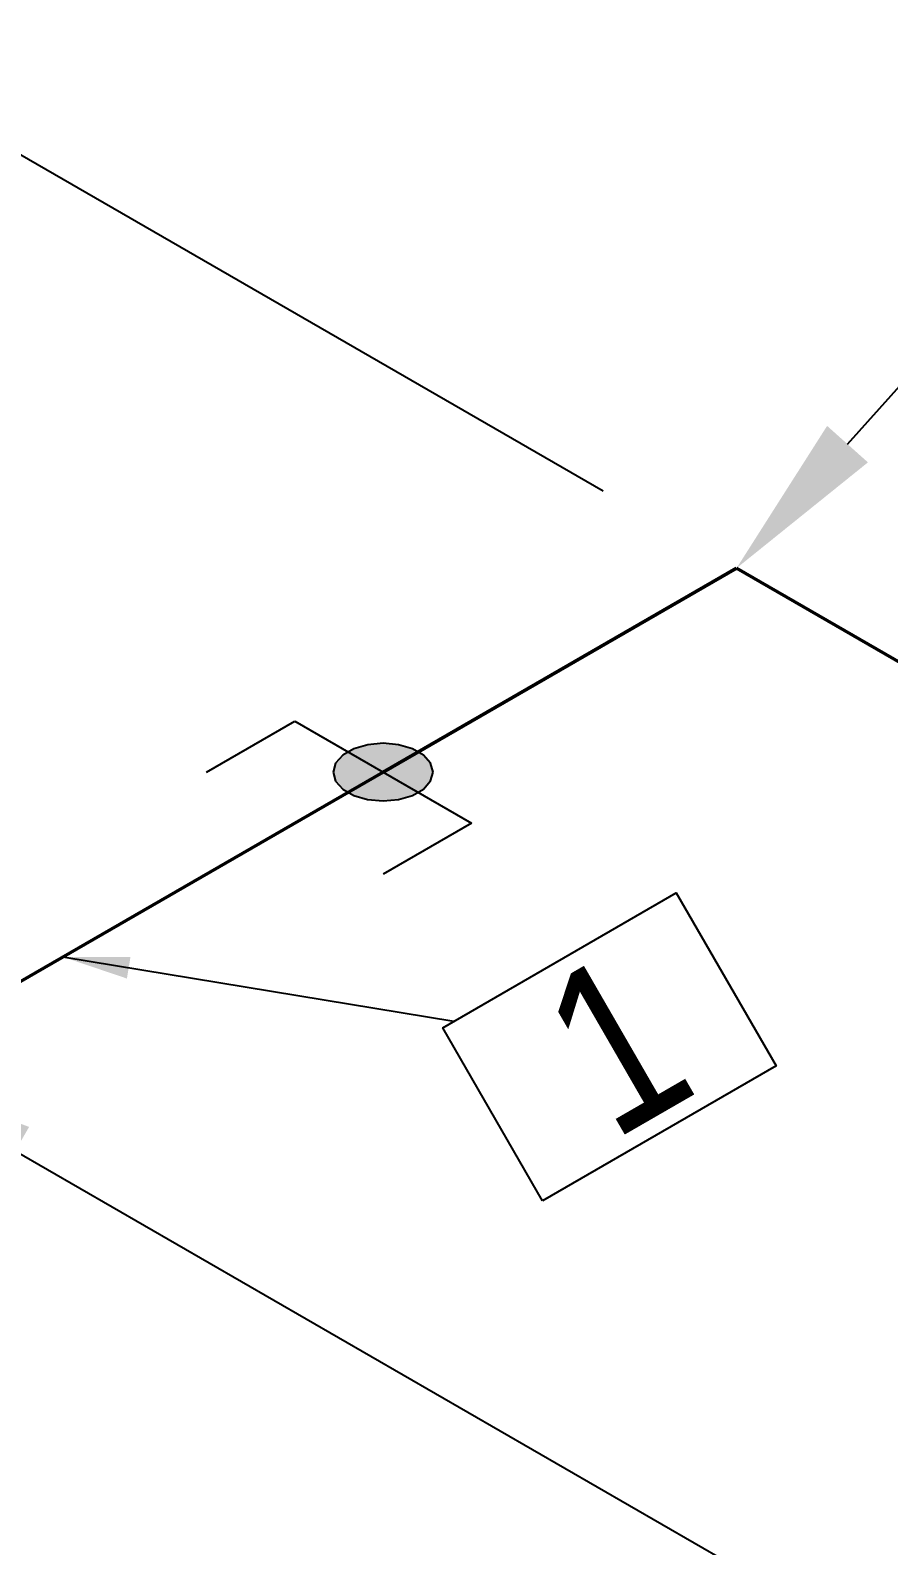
# Model space of a CAD drawing. Header units: millimetres. Extents: x 0 to 594, y 0 to 420.
# Drawn here: x 240.31 to 253.19, y 251.4 to 274.15 of the extents above; entities that cross this region are included whole.
import ezdxf
from ezdxf import colors
from ezdxf.entities.mleader import LeaderData, LeaderLine
from ezdxf.enums import TextEntityAlignment as Align
from ezdxf.math import Vec2, Vec3

# ---------------------------------------------------------------- set-up
doc = ezdxf.new("R2010")
doc.units = ezdxf.units.MM
doc.header["$LTSCALE"] = 0.25
for name, color, linetype in [('용접', 1, 'Continuous'), ('주석', 7, 'Continuous'), ('치수', 1, 'Continuous')]:
    doc.layers.add(name, color=color, linetype=linetype)
doc.layers.add('파이프 작은 보어', color=30, linetype='Continuous', lineweight=50)
doc.styles.add('AdskIsoAnnotation', font='arial.ttf', dxfattribs={"width": 0.8, "height": 1})
doc.styles.add('AdskIsoMetric', font='arial.ttf', dxfattribs={"width": 0.8, "height": 2.5})
doc.styles.add('AdskIsoMetric-30', font='arial.ttf', dxfattribs={"width": 0.8, "height": 2.5})
doc.styles.add('AdskIsoMetric30', font='arial.ttf', dxfattribs={"width": 0.8, "oblique": 30, "height": 2.5})
doc.styles.get("Standard").update_dxf_attribs({"font": 'arial.ttf'})
doc.dimstyles.new('AdskIsoMetric', dxfattribs={"dimtxt": 2.5, "dimasz": 2.5, "dimexe": 1, "dimexo": 2, "dimgap": 0.8, "dimtad": 1, "dimdec": 0, "dimrnd": 1, "dimzin": 0, "dimdsep": 46, "dimtxsty": 'AdskIsoMetric', "dimcen": 0, "dimclrt": 7, "dimadec": 0, "dimazin": 0, "dimtfac": 1, "dimtdec": 0, "dimtmove": 1, "dimatfit": 3, "dimfxl": 0, "dimfrac": 2, "dimtolj": 1, "dimtzin": 0, "dimarcsym": 0})

# ---------------------------------------------------------------- blocks, each defined once
blk = doc.blocks.new('*D65')
at = {"layer": 'Defpoints', "color": 0}
for p in [(250.907, 266.077), (301.073, 237.113), (288.083, 229.613)]:
    blk.add_point(p, dxfattribs=at)
at = {"layer": '치수', "color": 0, "lineweight": -2}
blk.add_line((240.081, 257.327), (285.918, 230.863), dxfattribs=at)
at = {"layer": '치수', "color": 0}
for points in [[(240.29, 257.688), (239.873, 256.966), (237.916, 258.577)], [(286.126, 231.224), (285.71, 230.502), (288.083, 229.613)]]:
    blk.add_solid(points, dxfattribs=at)
at = {"layer": '치수', "color": 7, "insert": (265.266, 245.403), "char_height": 2.5, "attachment_point": 5, "rotation": 330, "style": 'AdskIsoMetric30'}
blk.add_mtext('\\A1;20437', dxfattribs=at)
blk = doc.blocks.new('*D66')
at = {"layer": 'Defpoints', "color": 0}
for p in [(237.916, 273.577), (250.907, 266.077), (231.127, 254.657)]:
    blk.add_point(p, dxfattribs=at)
at = {"layer": '치수', "color": 0, "lineweight": -2}
for p, q in [((248.907, 267.232), (236.916, 274.154)), ((220.302, 263.407), (235.751, 272.327))]:
    blk.add_line(p, q, dxfattribs=at)
at = {"layer": '치수', "color": 0}
for points in [[(235.543, 272.688), (235.959, 271.966), (237.916, 273.577)], [(220.093, 263.768), (220.51, 263.046), (218.137, 262.157)]]:
    blk.add_solid(points, dxfattribs=at)
at = {"layer": '치수', "color": 7, "insert": (225.76, 269.175), "char_height": 2.5, "attachment_point": 5, "rotation": 30, "style": 'AdskIsoMetric-30'}
blk.add_mtext('\\A1;4024', dxfattribs=at)
blk = doc.blocks.new('엘보우-13-Iso2DSkew90')
at = {"color": 0, "linetype": 'ByBlock', "lineweight": -2, "extrusion": (-1.44746e-09, -0.816497, -0.57735)}
for p, q in [((-5.303, -3.062), (0, 0)), ((0, 0), (5.303, -3.062)), ((0, 0), (0, 0))]:
    blk.add_line(p, q, dxfattribs=at)
blk = doc.blocks.new('SocketWeld-2-IsoRight')
blk.add_hatch(color=256).paths.add_polyline_path([(0.0055, -0.0435), (0.0057, -0.0436), (0.006, -0.0436), (0.0062, -0.0436), (0.0064, -0.0437), (0.0066, -0.0437), (0.0068, -0.0438), (0.007, -0.0438), (0.0072, -0.0439), (0.0075, -0.0439), (0.0077, -0.0439), (0.0079, -0.044), (0.0081, -0.044), (0.0083, -0.0441), (0.0085, -0.0441), (0.0088, -0.0442), (0.009, -0.0442), (0.0092, -0.0443), (0.0094, -0.0443), (0.0096, -0.0443), (0.0098, -0.0444), (0.01, -0.0444), (0.0103, -0.0445), (0.0105, -0.0445), (0.0107, -0.0446), (0.0109, -0.0446), (0.0111, -0.0446), (0.0113, -0.0447), (0.0115, -0.0447), (0.0118, -0.0448), (0.012, -0.0448), (0.0122, -0.0449), (0.0124, -0.0449), (0.0126, -0.0449), (0.0128, -0.045), (0.013, -0.045), (0.0133, -0.0451), (0.0135, -0.0451), (0.0137, -0.0452), (0.0139, -0.0452), (0.0141, -0.0453), (0.0143, -0.0453), (0.0145, -0.0453), (0.0148, -0.0454), (0.015, -0.0454), (0.0152, -0.0455), (0.0154, -0.0455), (0.0156, -0.0456), (0.0158, -0.0456), (0.0161, -0.0456), (0.0161, -0.0456), (0.0162, -0.0456), (0.0164, -0.0455), (0.0166, -0.0455), (0.0168, -0.0455), (0.017, -0.0454), (0.0171, -0.0454), (0.0173, -0.0453), (0.0175, -0.0453), (0.0177, -0.0452), (0.0179, -0.0452), (0.0181, -0.0451), (0.0182, -0.0451), (0.0184, -0.045), (0.0186, -0.045), (0.0188, -0.0449), (0.019, -0.0449), (0.0192, -0.0448), (0.0193, -0.0448), (0.0195, -0.0447), (0.0197, -0.0447), (0.0199, -0.0446), (0.0201, -0.0446), (0.0203, -0.0445), (0.0204, -0.0445), (0.0206, -0.0444), (0.0208, -0.0444), (0.021, -0.0444), (0.0212, -0.0443), (0.0213, -0.0443), (0.0215, -0.0442), (0.0217, -0.0442), (0.0219, -0.0441), (0.0221, -0.0441), (0.0223, -0.044), (0.0224, -0.044), (0.0226, -0.0439), (0.0228, -0.0439), (0.023, -0.0438), (0.0232, -0.0438), (0.0234, -0.0437), (0.0235, -0.0437), (0.0237, -0.0436), (0.0239, -0.0436), (0.0241, -0.0435), (0.0243, -0.0435), (0.0245, -0.0434), (0.0246, -0.0434), (0.0248, -0.0433), (0.025, -0.0433), (0.025, -0.0433), (0.0251, -0.0432), (0.0253, -0.043), (0.0254, -0.0429), (0.0255, -0.0428), (0.0257, -0.0426), (0.0258, -0.0425), (0.0259, -0.0424), (0.0261, -0.0422), (0.0262, -0.0421), (0.0263, -0.042), (0.0265, -0.0418), (0.0266, -0.0417), (0.0267, -0.0416), (0.0269, -0.0414), (0.027, -0.0413), (0.0271, -0.0412), (0.0273, -0.041), (0.0274, -0.0409), (0.0275, -0.0408), (0.0277, -0.0406), (0.0278, -0.0405), (0.0279, -0.0403), (0.0281, -0.0402), (0.0282, -0.0401), (0.0283, -0.0399), (0.0284, -0.0398), (0.0286, -0.0397), (0.0287, -0.0395), (0.0288, -0.0394), (0.029, -0.0393), (0.0291, -0.0391), (0.0292, -0.039), (0.0294, -0.0389), (0.0295, -0.0387), (0.0296, -0.0386), (0.0298, -0.0385), (0.0299, -0.0383), (0.03, -0.0382), (0.0302, -0.0381), (0.0303, -0.0379), (0.0304, -0.0378), (0.0306, -0.0377), (0.0307, -0.0375), (0.0308, -0.0374), (0.031, -0.0373), (0.0311, -0.0371), (0.0312, -0.037), (0.0314, -0.0369), (0.0315, -0.0367), (0.0315, -0.0367), (0.0316, -0.0365), (0.0316, -0.0363), (0.0317, -0.0361), (0.0318, -0.0359), (0.0319, -0.0357), (0.0319, -0.0355), (0.032, -0.0353), (0.0321, -0.0351), (0.0321, -0.0349), (0.0322, -0.0346), (0.0323, -0.0344), (0.0323, -0.0342), (0.0324, -0.034), (0.0325, -0.0338), (0.0325, -0.0336), (0.0326, -0.0334), (0.0327, -0.0332), (0.0328, -0.033), (0.0328, -0.0328), (0.0329, -0.0326), (0.033, -0.0324), (0.033, -0.0322), (0.0331, -0.0319), (0.0332, -0.0317), (0.0332, -0.0315), (0.0333, -0.0313), (0.0334, -0.0311), (0.0335, -0.0309), (0.0335, -0.0307), (0.0336, -0.0305), (0.0337, -0.0303), (0.0337, -0.0301), (0.0338, -0.0299), (0.0339, -0.0297), (0.0339, -0.0295), (0.034, -0.0292), (0.0341, -0.029), (0.0342, -0.0288), (0.0342, -0.0286), (0.0343, -0.0284), (0.0344, -0.0282), (0.0344, -0.028), (0.0345, -0.0278), (0.0346, -0.0276), (0.0346, -0.0274), (0.0347, -0.0272), (0.0348, -0.027), (0.0349, -0.0268), (0.0349, -0.0265), (0.0349, -0.0265), (0.0349, -0.0263), (0.0349, -0.026), (0.0349, -0.0258), (0.0349, -0.0255), (0.0349, -0.0252), (0.0349, -0.025), (0.0349, -0.0247), (0.0349, -0.0245), (0.0349, -0.0242), (0.0349, -0.0239), (0.0349, -0.0237), (0.0349, -0.0234), (0.0349, -0.0232), (0.0349, -0.0229), (0.0349, -0.0226), (0.0349, -0.0224), (0.0349, -0.0221), (0.0349, -0.0219), (0.0349, -0.0216), (0.0349, -0.0213), (0.0349, -0.0211), (0.0349, -0.0208), (0.0349, -0.0206), (0.0349, -0.0203), (0.0349, -0.02), (0.0349, -0.0198), (0.0349, -0.0195), (0.0349, -0.0192), (0.0349, -0.019), (0.0349, -0.0187), (0.0349, -0.0185), (0.0349, -0.0182), (0.0349, -0.0179), (0.0349, -0.0177), (0.0349, -0.0174), (0.0349, -0.0172), (0.0349, -0.0169), (0.0349, -0.0166), (0.0349, -0.0164), (0.0349, -0.0161), (0.0349, -0.0159), (0.0349, -0.0156), (0.0349, -0.0153), (0.0349, -0.0151), (0.0349, -0.0148), (0.0349, -0.0146), (0.0349, -0.0143), (0.0349, -0.014), (0.0349, -0.0138), (0.0349, -0.0138), (0.0349, -0.0135), (0.0348, -0.0132), (0.0347, -0.0129), (0.0346, -0.0126), (0.0346, -0.0123), (0.0345, -0.012), (0.0344, -0.0118), (0.0344, -0.0115), (0.0343, -0.0112), (0.0342, -0.0109), (0.0342, -0.0106), (0.0341, -0.0103), (0.034, -0.01), (0.0339, -0.0097), (0.0339, -0.0095), (0.0338, -0.0092), (0.0337, -0.0089), (0.0337, -0.0086), (0.0336, -0.0083), (0.0335, -0.008), (0.0335, -0.0077), (0.0334, -0.0074), (0.0333, -0.0071), (0.0332, -0.0069), (0.0332, -0.0066), (0.0331, -0.0063), (0.033, -0.006), (0.033, -0.0057), (0.0329, -0.0054), (0.0328, -0.0051), (0.0328, -0.0048), (0.0327, -0.0046), (0.0326, -0.0043), (0.0325, -0.004), (0.0325, -0.0037), (0.0324, -0.0034), (0.0323, -0.0031), (0.0323, -0.0028), (0.0322, -0.0025), (0.0321, -0.0022), (0.0321, -0.002), (0.032, -0.0017), (0.0319, -0.0014), (0.0319, -0.0011), (0.0318, -0.0008), (0.0317, -0.0005), (0.0316, -0.0002), (0.0316, 0.0001), (0.0315, 0.0003), (0.0315, 0.0003), (0.0314, 0.0006), (0.0312, 0.0009), (0.0311, 0.0012), (0.031, 0.0015), (0.0308, 0.0018), (0.0307, 0.0021), (0.0306, 0.0024), (0.0304, 0.0026), (0.0303, 0.0029), (0.0302, 0.0032), (0.03, 0.0035), (0.0299, 0.0038), (0.0298, 0.0041), (0.0296, 0.0044), (0.0295, 0.0047), (0.0294, 0.0049), (0.0292, 0.0052), (0.0291, 0.0055), (0.029, 0.0058), (0.0288, 0.0061), (0.0287, 0.0064), (0.0286, 0.0067), (0.0284, 0.007), (0.0283, 0.0072), (0.0282, 0.0075), (0.0281, 0.0078), (0.0279, 0.0081), (0.0278, 0.0084), (0.0277, 0.0087), (0.0275, 0.009), (0.0274, 0.0093), (0.0273, 0.0095), (0.0271, 0.0098), (0.027, 0.0101), (0.0269, 0.0104), (0.0267, 0.0107), (0.0266, 0.011), (0.0265, 0.0113), (0.0263, 0.0116), (0.0262, 0.0118), (0.0261, 0.0121), (0.0259, 0.0124), (0.0258, 0.0127), (0.0257, 0.013), (0.0255, 0.0133), (0.0254, 0.0136), (0.0253, 0.0139), (0.0251, 0.0141), (0.025, 0.0144), (0.025, 0.0144), (0.0248, 0.0147), (0.0246, 0.015), (0.0245, 0.0152), (0.0243, 0.0155), (0.0241, 0.0157), (0.0239, 0.016), (0.0237, 0.0162), (0.0235, 0.0165), (0.0234, 0.0168), (0.0232, 0.017), (0.023, 0.0173), (0.0228, 0.0175), (0.0226, 0.0178), (0.0224, 0.0181), (0.0223, 0.0183), (0.0221, 0.0186), (0.0219, 0.0188), (0.0217, 0.0191), (0.0215, 0.0193), (0.0213, 0.0196), (0.0212, 0.0199), (0.021, 0.0201), (0.0208, 0.0204), (0.0206, 0.0206), (0.0204, 0.0209), (0.0203, 0.0212), (0.0201, 0.0214), (0.0199, 0.0217), (0.0197, 0.0219), (0.0195, 0.0222), (0.0193, 0.0225), (0.0192, 0.0227), (0.019, 0.023), (0.0188, 0.0232), (0.0186, 0.0235), (0.0184, 0.0237), (0.0182, 0.024), (0.0181, 0.0243), (0.0179, 0.0245), (0.0177, 0.0248), (0.0175, 0.025), (0.0173, 0.0253), (0.0171, 0.0256), (0.017, 0.0258), (0.0168, 0.0261), (0.0166, 0.0263), (0.0164, 0.0266), (0.0162, 0.0268), (0.0161, 0.0271), (0.0161, 0.0271), (0.0158, 0.0273), (0.0156, 0.0275), (0.0154, 0.0277), (0.0152, 0.0279), (0.015, 0.0281), (0.0148, 0.0283), (0.0145, 0.0285), (0.0143, 0.0287), (0.0141, 0.0289), (0.0139, 0.0292), (0.0137, 0.0294), (0.0135, 0.0296), (0.0133, 0.0298), (0.013, 0.03), (0.0128, 0.0302), (0.0126, 0.0304), (0.0124, 0.0306), (0.0122, 0.0308), (0.012, 0.031), (0.0118, 0.0312), (0.0115, 0.0314), (0.0113, 0.0316), (0.0111, 0.0318), (0.0109, 0.032), (0.0107, 0.0322), (0.0105, 0.0324), (0.0103, 0.0326), (0.01, 0.0328), (0.0098, 0.033), (0.0096, 0.0332), (0.0094, 0.0334), (0.0092, 0.0337), (0.009, 0.0339), (0.0088, 0.0341), (0.0085, 0.0343), (0.0083, 0.0345), (0.0081, 0.0347), (0.0079, 0.0349), (0.0077, 0.0351), (0.0075, 0.0353), (0.0072, 0.0355), (0.007, 0.0357), (0.0068, 0.0359), (0.0066, 0.0361), (0.0064, 0.0363), (0.0062, 0.0365), (0.006, 0.0367), (0.0057, 0.0369), (0.0055, 0.0371), (0.0055, 0.0371), (0.0053, 0.0373), (0.0051, 0.0374), (0.0049, 0.0375), (0.0046, 0.0377), (0.0044, 0.0378), (0.0042, 0.0379), (0.004, 0.038), (0.0037, 0.0382), (0.0035, 0.0383), (0.0033, 0.0384), (0.003, 0.0386), (0.0028, 0.0387), (0.0026, 0.0388), (0.0024, 0.039), (0.0021, 0.0391), (0.0019, 0.0392), (0.0017, 0.0393), (0.0015, 0.0395), (0.0012, 0.0396), (0.001, 0.0397), (0.0008, 0.0399), (0.0006, 0.04), (0.0003, 0.0401), (0.0001, 0.0403), (-0.0001, 0.0404), (-0.0003, 0.0405), (-0.0006, 0.0406), (-0.0008, 0.0408), (-0.001, 0.0409), (-0.0012, 0.041), (-0.0015, 0.0412), (-0.0017, 0.0413), (-0.0019, 0.0414), (-0.0021, 0.0416), (-0.0024, 0.0417), (-0.0026, 0.0418), (-0.0028, 0.042), (-0.003, 0.0421), (-0.0033, 0.0422), (-0.0035, 0.0423), (-0.0037, 0.0425), (-0.004, 0.0426), (-0.0042, 0.0427), (-0.0044, 0.0429), (-0.0046, 0.043), (-0.0049, 0.0431), (-0.0051, 0.0433), (-0.0053, 0.0434), (-0.0055, 0.0435), (-0.0055, 0.0435), (-0.0057, 0.0436), (-0.006, 0.0436), (-0.0062, 0.0436), (-0.0064, 0.0437), (-0.0066, 0.0437), (-0.0068, 0.0438), (-0.007, 0.0438), (-0.0072, 0.0439), (-0.0075, 0.0439), (-0.0077, 0.0439), (-0.0079, 0.044), (-0.0081, 0.044), (-0.0083, 0.0441), (-0.0085, 0.0441), (-0.0088, 0.0442), (-0.009, 0.0442), (-0.0092, 0.0443), (-0.0094, 0.0443), (-0.0096, 0.0443), (-0.0098, 0.0444), (-0.01, 0.0444), (-0.0103, 0.0445), (-0.0105, 0.0445), (-0.0107, 0.0446), (-0.0109, 0.0446), (-0.0111, 0.0446), (-0.0113, 0.0447), (-0.0115, 0.0447), (-0.0118, 0.0448), (-0.012, 0.0448), (-0.0122, 0.0449), (-0.0124, 0.0449), (-0.0126, 0.0449), (-0.0128, 0.045), (-0.013, 0.045), (-0.0133, 0.0451), (-0.0135, 0.0451), (-0.0137, 0.0452), (-0.0139, 0.0452), (-0.0141, 0.0453), (-0.0143, 0.0453), (-0.0145, 0.0453), (-0.0148, 0.0454), (-0.015, 0.0454), (-0.0152, 0.0455), (-0.0154, 0.0455), (-0.0156, 0.0456), (-0.0158, 0.0456), (-0.0161, 0.0456), (-0.0161, 0.0456), (-0.0162, 0.0456), (-0.0164, 0.0455), (-0.0166, 0.0455), (-0.0168, 0.0455), (-0.017, 0.0454), (-0.0171, 0.0454), (-0.0173, 0.0453), (-0.0175, 0.0453), (-0.0177, 0.0452), (-0.0179, 0.0452), (-0.0181, 0.0451), (-0.0182, 0.0451), (-0.0184, 0.045), (-0.0186, 0.045), (-0.0188, 0.0449), (-0.019, 0.0449), (-0.0192, 0.0448), (-0.0193, 0.0448), (-0.0195, 0.0447), (-0.0197, 0.0447), (-0.0199, 0.0446), (-0.0201, 0.0446), (-0.0203, 0.0445), (-0.0204, 0.0445), (-0.0206, 0.0444), (-0.0208, 0.0444), (-0.021, 0.0444), (-0.0212, 0.0443), (-0.0213, 0.0443), (-0.0215, 0.0442), (-0.0217, 0.0442), (-0.0219, 0.0441), (-0.0221, 0.0441), (-0.0223, 0.044), (-0.0224, 0.044), (-0.0226, 0.0439), (-0.0228, 0.0439), (-0.023, 0.0438), (-0.0232, 0.0438), (-0.0234, 0.0437), (-0.0235, 0.0437), (-0.0237, 0.0436), (-0.0239, 0.0436), (-0.0241, 0.0435), (-0.0243, 0.0435), (-0.0245, 0.0434), (-0.0246, 0.0434), (-0.0248, 0.0433), (-0.025, 0.0433), (-0.025, 0.0433), (-0.0251, 0.0432), (-0.0253, 0.043), (-0.0254, 0.0429), (-0.0255, 0.0428), (-0.0257, 0.0426), (-0.0258, 0.0425), (-0.0259, 0.0424), (-0.0261, 0.0422), (-0.0262, 0.0421), (-0.0263, 0.042), (-0.0265, 0.0418), (-0.0266, 0.0417), (-0.0267, 0.0416), (-0.0269, 0.0414), (-0.027, 0.0413), (-0.0271, 0.0412), (-0.0273, 0.041), (-0.0274, 0.0409), (-0.0275, 0.0408), (-0.0277, 0.0406), (-0.0278, 0.0405), (-0.0279, 0.0403), (-0.0281, 0.0402), (-0.0282, 0.0401), (-0.0283, 0.0399), (-0.0284, 0.0398), (-0.0286, 0.0397), (-0.0287, 0.0395), (-0.0288, 0.0394), (-0.029, 0.0393), (-0.0291, 0.0391), (-0.0292, 0.039), (-0.0294, 0.0389), (-0.0295, 0.0387), (-0.0296, 0.0386), (-0.0298, 0.0385), (-0.0299, 0.0383), (-0.03, 0.0382), (-0.0302, 0.0381), (-0.0303, 0.0379), (-0.0304, 0.0378), (-0.0306, 0.0377), (-0.0307, 0.0375), (-0.0308, 0.0374), (-0.031, 0.0373), (-0.0311, 0.0371), (-0.0312, 0.037), (-0.0314, 0.0369), (-0.0315, 0.0367), (-0.0315, 0.0367), (-0.0316, 0.0365), (-0.0316, 0.0363), (-0.0317, 0.0361), (-0.0318, 0.0359), (-0.0319, 0.0357), (-0.0319, 0.0355), (-0.032, 0.0353), (-0.0321, 0.0351), (-0.0321, 0.0349), (-0.0322, 0.0346), (-0.0323, 0.0344), (-0.0323, 0.0342), (-0.0324, 0.034), (-0.0325, 0.0338), (-0.0325, 0.0336), (-0.0326, 0.0334), (-0.0327, 0.0332), (-0.0328, 0.033), (-0.0328, 0.0328), (-0.0329, 0.0326), (-0.033, 0.0324), (-0.033, 0.0322), (-0.0331, 0.0319), (-0.0332, 0.0317), (-0.0332, 0.0315), (-0.0333, 0.0313), (-0.0334, 0.0311), (-0.0335, 0.0309), (-0.0335, 0.0307), (-0.0336, 0.0305), (-0.0337, 0.0303), (-0.0337, 0.0301), (-0.0338, 0.0299), (-0.0339, 0.0297), (-0.0339, 0.0295), (-0.034, 0.0292), (-0.0341, 0.029), (-0.0342, 0.0288), (-0.0342, 0.0286), (-0.0343, 0.0284), (-0.0344, 0.0282), (-0.0344, 0.028), (-0.0345, 0.0278), (-0.0346, 0.0276), (-0.0346, 0.0274), (-0.0347, 0.0272), (-0.0348, 0.027), (-0.0349, 0.0268), (-0.0349, 0.0265), (-0.0349, 0.0265), (-0.0349, 0.0263), (-0.0349, 0.026), (-0.0349, 0.0258), (-0.0349, 0.0255), (-0.0349, 0.0252), (-0.0349, 0.025), (-0.0349, 0.0247), (-0.0349, 0.0245), (-0.0349, 0.0242), (-0.0349, 0.0239), (-0.0349, 0.0237), (-0.0349, 0.0234), (-0.0349, 0.0232), (-0.0349, 0.0229), (-0.0349, 0.0226), (-0.0349, 0.0224), (-0.0349, 0.0221), (-0.0349, 0.0219), (-0.0349, 0.0216), (-0.0349, 0.0213), (-0.0349, 0.0211), (-0.0349, 0.0208), (-0.0349, 0.0206), (-0.0349, 0.0203), (-0.0349, 0.02), (-0.0349, 0.0198), (-0.0349, 0.0195), (-0.0349, 0.0192), (-0.0349, 0.019), (-0.0349, 0.0187), (-0.0349, 0.0185), (-0.0349, 0.0182), (-0.0349, 0.0179), (-0.0349, 0.0177), (-0.0349, 0.0174), (-0.0349, 0.0172), (-0.0349, 0.0169), (-0.0349, 0.0166), (-0.0349, 0.0164), (-0.0349, 0.0161), (-0.0349, 0.0159), (-0.0349, 0.0156), (-0.0349, 0.0153), (-0.0349, 0.0151), (-0.0349, 0.0148), (-0.0349, 0.0146), (-0.0349, 0.0143), (-0.0349, 0.014), (-0.0349, 0.0138), (-0.0349, 0.0138), (-0.0349, 0.0135), (-0.0348, 0.0132), (-0.0347, 0.0129), (-0.0346, 0.0126), (-0.0346, 0.0123), (-0.0345, 0.012), (-0.0344, 0.0118), (-0.0344, 0.0115), (-0.0343, 0.0112), (-0.0342, 0.0109), (-0.0342, 0.0106), (-0.0341, 0.0103), (-0.034, 0.01), (-0.0339, 0.0097), (-0.0339, 0.0095), (-0.0338, 0.0092), (-0.0337, 0.0089), (-0.0337, 0.0086), (-0.0336, 0.0083), (-0.0335, 0.008), (-0.0335, 0.0077), (-0.0334, 0.0074), (-0.0333, 0.0071), (-0.0332, 0.0069), (-0.0332, 0.0066), (-0.0331, 0.0063), (-0.033, 0.006), (-0.033, 0.0057), (-0.0329, 0.0054), (-0.0328, 0.0051), (-0.0328, 0.0048), (-0.0327, 0.0046), (-0.0326, 0.0043), (-0.0325, 0.004), (-0.0325, 0.0037), (-0.0324, 0.0034), (-0.0323, 0.0031), (-0.0323, 0.0028), (-0.0322, 0.0025), (-0.0321, 0.0022), (-0.0321, 0.002), (-0.032, 0.0017), (-0.0319, 0.0014), (-0.0319, 0.0011), (-0.0318, 0.0008), (-0.0317, 0.0005), (-0.0316, 0.0002), (-0.0316, -0.0001), (-0.0315, -0.0003), (-0.0315, -0.0003), (-0.0314, -0.0006), (-0.0312, -0.0009), (-0.0311, -0.0012), (-0.031, -0.0015), (-0.0308, -0.0018), (-0.0307, -0.0021), (-0.0306, -0.0024), (-0.0304, -0.0026), (-0.0303, -0.0029), (-0.0302, -0.0032), (-0.03, -0.0035), (-0.0299, -0.0038), (-0.0298, -0.0041), (-0.0296, -0.0044), (-0.0295, -0.0047), (-0.0294, -0.0049), (-0.0292, -0.0052), (-0.0291, -0.0055), (-0.029, -0.0058), (-0.0288, -0.0061), (-0.0287, -0.0064), (-0.0286, -0.0067), (-0.0284, -0.007), (-0.0283, -0.0072), (-0.0282, -0.0075), (-0.0281, -0.0078), (-0.0279, -0.0081), (-0.0278, -0.0084), (-0.0277, -0.0087), (-0.0275, -0.009), (-0.0274, -0.0093), (-0.0273, -0.0095), (-0.0271, -0.0098), (-0.027, -0.0101), (-0.0269, -0.0104), (-0.0267, -0.0107), (-0.0266, -0.011), (-0.0265, -0.0113), (-0.0263, -0.0116), (-0.0262, -0.0118), (-0.0261, -0.0121), (-0.0259, -0.0124), (-0.0258, -0.0127), (-0.0257, -0.013), (-0.0255, -0.0133), (-0.0254, -0.0136), (-0.0253, -0.0139), (-0.0251, -0.0141), (-0.025, -0.0144), (-0.025, -0.0144), (-0.0248, -0.0147), (-0.0246, -0.015), (-0.0245, -0.0152), (-0.0243, -0.0155), (-0.0241, -0.0157), (-0.0239, -0.016), (-0.0237, -0.0162), (-0.0235, -0.0165), (-0.0234, -0.0168), (-0.0232, -0.017), (-0.023, -0.0173), (-0.0228, -0.0175), (-0.0226, -0.0178), (-0.0224, -0.0181), (-0.0223, -0.0183), (-0.0221, -0.0186), (-0.0219, -0.0188), (-0.0217, -0.0191), (-0.0215, -0.0193), (-0.0213, -0.0196), (-0.0212, -0.0199), (-0.021, -0.0201), (-0.0208, -0.0204), (-0.0206, -0.0206), (-0.0204, -0.0209), (-0.0203, -0.0212), (-0.0201, -0.0214), (-0.0199, -0.0217), (-0.0197, -0.0219), (-0.0195, -0.0222), (-0.0193, -0.0225), (-0.0192, -0.0227), (-0.019, -0.023), (-0.0188, -0.0232), (-0.0186, -0.0235), (-0.0184, -0.0237), (-0.0182, -0.024), (-0.0181, -0.0243), (-0.0179, -0.0245), (-0.0177, -0.0248), (-0.0175, -0.025), (-0.0173, -0.0253), (-0.0171, -0.0256), (-0.017, -0.0258), (-0.0168, -0.0261), (-0.0166, -0.0263), (-0.0164, -0.0266), (-0.0162, -0.0268), (-0.0161, -0.0271), (-0.0161, -0.0271), (-0.0158, -0.0273), (-0.0156, -0.0275), (-0.0154, -0.0277), (-0.0152, -0.0279), (-0.015, -0.0281), (-0.0148, -0.0283), (-0.0145, -0.0285), (-0.0143, -0.0287), (-0.0141, -0.0289), (-0.0139, -0.0292), (-0.0137, -0.0294), (-0.0135, -0.0296), (-0.0133, -0.0298), (-0.013, -0.03), (-0.0128, -0.0302), (-0.0126, -0.0304), (-0.0124, -0.0306), (-0.0122, -0.0308), (-0.012, -0.031), (-0.0118, -0.0312), (-0.0115, -0.0314), (-0.0113, -0.0316), (-0.0111, -0.0318), (-0.0109, -0.032), (-0.0107, -0.0322), (-0.0105, -0.0324), (-0.0103, -0.0326), (-0.01, -0.0328), (-0.0098, -0.033), (-0.0096, -0.0332), (-0.0094, -0.0334), (-0.0092, -0.0337), (-0.009, -0.0339), (-0.0088, -0.0341), (-0.0085, -0.0343), (-0.0083, -0.0345), (-0.0081, -0.0347), (-0.0079, -0.0349), (-0.0077, -0.0351), (-0.0075, -0.0353), (-0.0072, -0.0355), (-0.007, -0.0357), (-0.0068, -0.0359), (-0.0066, -0.0361), (-0.0064, -0.0363), (-0.0062, -0.0365), (-0.006, -0.0367), (-0.0057, -0.0369), (-0.0055, -0.0371), (-0.0055, -0.0371), (-0.0053, -0.0373), (-0.0051, -0.0374), (-0.0049, -0.0375), (-0.0046, -0.0377), (-0.0044, -0.0378), (-0.0042, -0.0379), (-0.004, -0.038), (-0.0037, -0.0382), (-0.0035, -0.0383), (-0.0033, -0.0384), (-0.003, -0.0386), (-0.0028, -0.0387), (-0.0026, -0.0388), (-0.0024, -0.039), (-0.0021, -0.0391), (-0.0019, -0.0392), (-0.0017, -0.0393), (-0.0015, -0.0395), (-0.0012, -0.0396), (-0.001, -0.0397), (-0.0008, -0.0399), (-0.0006, -0.04), (-0.0003, -0.0401), (-0.0001, -0.0403), (0.0001, -0.0404), (0.0003, -0.0405), (0.0006, -0.0406), (0.0008, -0.0408), (0.001, -0.0409), (0.0012, -0.041), (0.0015, -0.0412), (0.0017, -0.0413), (0.0019, -0.0414), (0.0021, -0.0416), (0.0024, -0.0417), (0.0026, -0.0418), (0.0028, -0.042), (0.003, -0.0421), (0.0033, -0.0422), (0.0035, -0.0423), (0.0037, -0.0425), (0.004, -0.0426), (0.0042, -0.0427), (0.0044, -0.0429), (0.0046, -0.043), (0.0049, -0.0431), (0.0051, -0.0433), (0.0053, -0.0434)], flags=0)
at = {"color": 0, "linetype": 'ByBlock', "lineweight": -2, "extrusion": (-0.707107, -0.408248, 0.57735)}
for p, q in [((-0.0884, 0.1531), (0, 0.1021)), ((0, 0.1021), (0, -0.1021)), ((-0.0161, 0.0456), (-0.025, 0.0433)), ((-0.0055, 0.0435), (-0.0161, 0.0456)), ((-0.0315, 0.0367), (-0.0349, 0.0265)), ((-0.025, 0.0433), (-0.0315, 0.0367)), ((0.0055, 0.0371), (-0.0055, 0.0435)), ((0.0161, 0.0271), (0.0055, 0.0371)), ((-0.0349, 0.0265), (-0.0349, 0.0138)), ((0.025, 0.0144), (0.0161, 0.0271)), ((-0.0349, 0.0138), (-0.0315, -0.0003)), ((0.0315, 0.0003), (0.025, 0.0144)), ((0.0349, -0.0138), (0.0315, 0.0003)), ((-0.0315, -0.0003), (-0.025, -0.0144)), ((-0.025, -0.0144), (-0.0161, -0.0271)), ((0.0349, -0.0265), (0.0349, -0.0138)), ((-0.0161, -0.0271), (-0.0055, -0.0371)), ((0.0315, -0.0367), (0.0349, -0.0265)), ((-0.0055, -0.0371), (0.0055, -0.0435)), ((0.0055, -0.0435), (0.0161, -0.0456)), ((0.0161, -0.0456), (0.025, -0.0433)), ((0.025, -0.0433), (0.0315, -0.0367)), ((0, -0.1021), (-0.0884, -0.051))]:
    blk.add_line(p, q, dxfattribs=at)
blk = doc.blocks.new('AnnoRect')
at = {"color": 0, "linetype": 'ByBlock', "lineweight": -2}
blk.add_wipeout([(-0.8095, -0.6), (-0.8095, 0.6), (0.8095, 0.6), (0.8095, -0.6)], dxfattribs=at)
blk.add_lwpolyline([(-0.8095, -0.6), (-0.8095, 0.6), (0.8095, 0.6), (0.8095, -0.6)], close=True, dxfattribs=at)
at = {"color": 0, "linetype": 'ByBlock', "lineweight": -2, "style": 'AdskIsoAnnotation', "width": 0.8}
blk.add_attdef('XX', text='', height=1, dxfattribs=at).set_placement((0, 0), align=Align.MIDDLE_CENTER)

msp = doc.modelspace()

# ---------------------------------------------------------------- linework, layer by layer
at = {"layer": '파이프 작은 보어'}
msp.add_lwpolyline([(236.4303, 257.7189), (245.6033, 263.0149)], dxfattribs=at)

# ---------------------------------------------------------------- block references
at = {"layer": '용접', "xscale": 15, "yscale": 15, "zscale": 15, "rotation": 59.99999995050168}
msp.add_blockref('SocketWeld-2-IsoRight', (245.6033, 263.0149), dxfattribs=at)
at = {"layer": '파이프 작은 보어'}
msp.add_blockref('엘보우-13-Iso2DSkew90', (250.9066, 266.0768), dxfattribs=at)

# ---------------------------------------------------------------- dimensions: what is measured, and where the dimension line sits
at = {"layer": '치수'}
for base, p1, p2, angle, text, override, picture, middle in [((237.9162, 273.5768), (231.127, 254.6571), (250.9066, 266.0768), 30, '4024', {"dimtad": 0, "dimlfac": 176.172138, "dimtxsty": 'AdskIsoMetric-30', "dimse1": 1, "dimse2": 0, "dimsd1": 0, "dimsd2": 0, "dimtmove": 1}, '*D66', (225.7601, 269.1754)), ((288.0829, 229.613), (250.9066, 266.0768), (301.0733, 237.113), 330, '20437', {"dimtad": 0, "dimlfac": 352.804823, "dimtxsty": 'AdskIsoMetric30', "dimse1": 1, "dimse2": 1, "dimsd1": 0, "dimsd2": 0, "dimtmove": 1}, '*D65', (265.2659, 245.4034))]:
    dim = msp.add_linear_dim(base=base, p1=p1, p2=p2, angle=angle, text=text, dimstyle='AdskIsoMetric', override=override, dxfattribs=at)
    dim.commit()
    dim.dimension.update_dxf_attribs({"geometry": picture, "text_midpoint": middle, "dimtype": 160})

# ---------------------------------------------------------------- leaders
at = {"layer": '주석'}
ml = msp.add_multileader_mtext('Standard', dxfattribs=at)
ml.set_content('')
ml.set_leader_properties()
ml.build(insert=Vec2(0, 0))
ml.multileader.update_dxf_attribs({"dogleg_length": 0, "arrow_head_size": 2.5})
ctx = ml.context
ctx.base_point, ctx.arrow_head_size, ctx.plane_origin = Vec3(257, 272.8901), 2.5, Vec3(0, 7.8901)
notes = []
notes.append((ctx, [(0, (1, 1, 0), (257, 272.8901), (-1, 0), 0, [(0, [(250.9066, 266.0768)], 0, [])])]))
ctx.mtext, ml.multileader.dxf.content_type = None, 0
ml = msp.add_multileader_mtext('Standard', dxfattribs=at)
ml.set_content('')
ml.set_leader_properties()
ml.build(insert=Vec2(0, 0))
ml.multileader.update_dxf_attribs({"dogleg_length": 0, "arrow_head_size": 0})
ctx = ml.context
ctx.base_point, ctx.arrow_head_size, ctx.plane_origin = Vec3(246.6657, 259.2744), 0, Vec3(0, 7.8901)
notes.append((ctx, [(0, (1, 1, 0), (246.6657, 259.2744), (-1, 0), 0, [(0, [(240.7977, 260.2405)], 0, [])])]))
ctx.mtext, ml.multileader.dxf.content_type = None, 0
for ctx, leaders in notes:
    for number, flags, end, landing, length, lines in leaders:
        leader = LeaderData()
        leader.index, (leader.has_last_leader_line, leader.has_dogleg_vector, leader.attachment_direction) = number, flags
        leader.last_leader_point, leader.dogleg_vector, leader.dogleg_length = Vec3(end), Vec3(landing), length
        for number, points, colour, breaks in lines:
            line = LeaderLine()
            line.index, line.vertices, line.color, line.breaks = number, Vec3.list(points), colors.encode_raw_color(colour), breaks
            leader.lines.append(line)
        ctx.leaders.append(leader)

# ---------------------------------------------------------------- next in the draw order: block references
ref = msp.add_blockref('AnnoRect', (249, 258.8901), dxfattribs=dict(at, xscale=2.500000000000001, yscale=2.500000000000001, zscale=2.500000000000001, rotation=29.99999992672337))
ref.add_attrib('XX_001', '1', (249.0451, 257.4668), dxfattribs={"layer": '0', "color": 0, "linetype": 'ByBlock', "lineweight": -2, "height": 2.5, "rotation": 30, "style": 'AdskIsoAnnotation', "width": 0.8})

doc.saveas('drawing.dxf')
